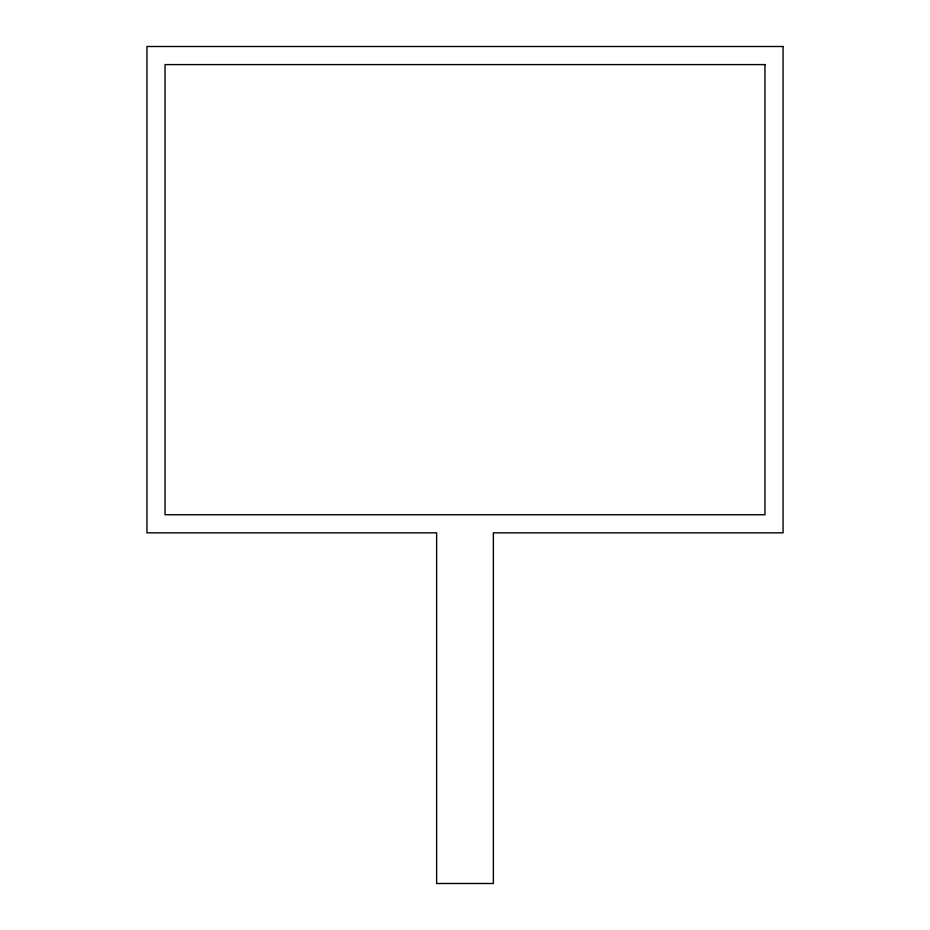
<?xml version="1.0" encoding="UTF-8"?>
<svg xmlns="http://www.w3.org/2000/svg" width="930" height="930" viewBox="0 0 930 930"><rect width="100%" height="100%" fill="white"/><g stroke="black" fill="none" stroke-linecap="round" stroke-linejoin="round"><path stroke-width="1.4" d="M783.06 46.5L146.94 46.5L146.94 532.844L436.635 532.844L436.635 883.5L493.365 883.5L493.365 532.844L783.06 532.844L783.06 46.5M764.971 64.589L165.029 64.589L165.029 514.755L764.971 514.755L764.971 64.589"/></g></svg>
